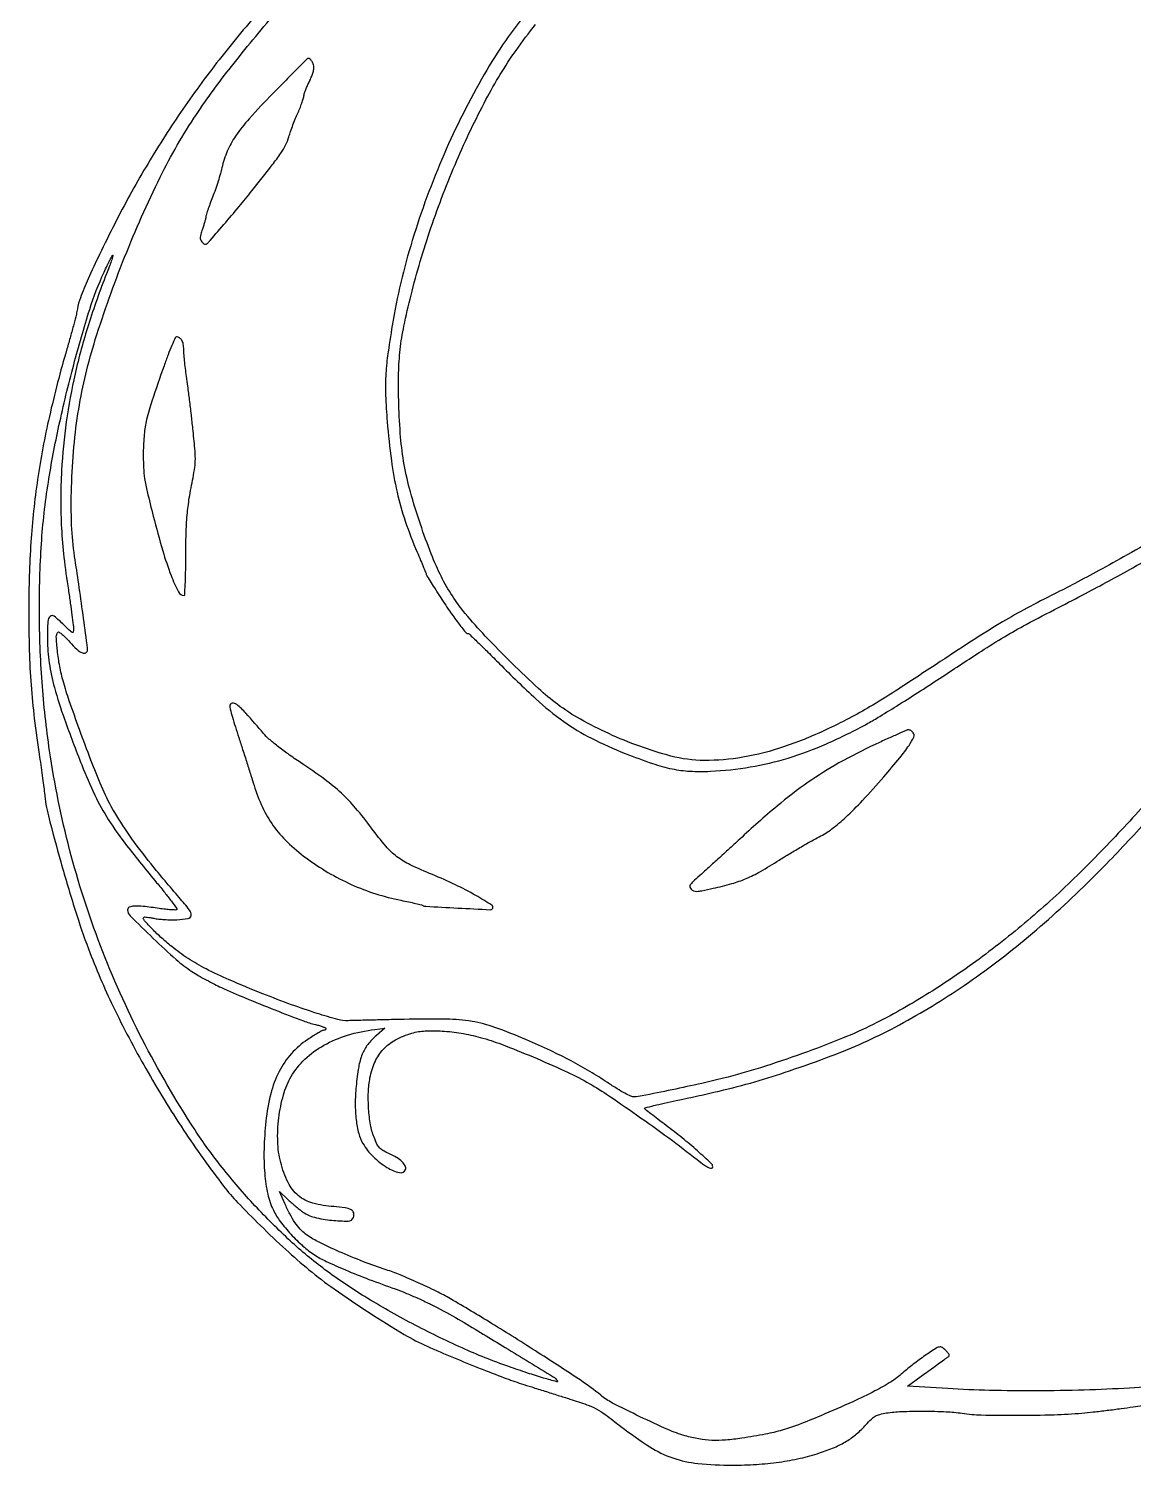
# Model space of a CAD drawing. Extents: x 192 to 1294, y 151 to 1373.
# Drawn here: x 192 to 743, y 196 to 913 of the extents above; entities that cross this region are included whole.
import ezdxf

# ---------------------------------------------------------------- set-up
doc = ezdxf.new("R2010")
doc.units = 0

msp = doc.modelspace()

# ---------------------------------------------------------------- linework, layer by layer
for points in [[(308.410981, 923.5, 0.014205), (286.696325, 897.317681, 0.016082), (267.421769, 870.983017, 0.016373), (250.183957, 843.906225, 0.015904), (234.578142, 815.5, 0.004754), (226.968866, 800.182257, 0.009625), (221.328563, 787.958048, 0.01077), (217.429619, 778.513383, 0.054123), (215.952135, 773, -0.0221), (215.426356, 770.377739, -0.003466), (214.127216, 765.26875, -0.003848), (212.506495, 759.264264, -0.003348), (210.718546, 753, 0.015165), (201.9554, 719.299602, 0.019632), (196.086078, 687.903257, 0.019944), (192.760902, 656.552088, 0.016527), (191.662264, 623, 0.006789), (191.947271, 602.491782, 0.011449), (192.813303, 585.31337, 0.011822), (194.439812, 568.582621, 0.007878), (197.057215, 549.5, -0.00217), (197.852428, 544.156249, -0.002224), (198.594456, 538.85, -0.002153), (199.198049, 534.239755, -0.009364), (199.492744, 531.5, 0.040759), (201.472555, 519.9594, 0.005965), (207.660346, 497.004199, 0.007294), (214.85177, 472.889266, 0.013519), (221.498923, 453.573753, 0.02316), (233.828534, 424.796355, 0.016686), (250.102661, 393.874742, 0.016334), (268.907494, 363.237816, 0.018702), (288.887244, 335.284922, 0.026269), (295.907978, 327.124939, 0.00805), (307.338061, 315.550395, 0.008303), (319.99008, 303.549979, 0.012314), (331.5, 293.500912, 0.020808), (344.046354, 283.933296, 0.008852), (361.583402, 272.135543, 0.008389), (379.041858, 261.245583, 0.031411), (390.512974, 255.300794, 0.004788), (403.542132, 249.703543, 0.004561), (416.888193, 244.263442, 0.004681), (428.923605, 239.615096, 0.012968), (437.5, 236.646021, 0.000219), (442.658289, 235.011262, 0.000111), (449.155148, 232.957006, 0.00011), (455.863244, 230.839226, 0.000165), (461.730289, 228.990515, -0.008149), (470.171334, 226.18179, -0.038792), (474.822448, 224.132194, -0.035856), (479.260881, 221.322906, -0.006304), (487.13481, 215.354706, 0.023371), (501.536679, 205.193126, 0.058349), (513.108314, 199.586845, 0.059153), (525.566908, 196.847584, 0.024569), (542.805322, 196, 0.016192), (554.739976, 196.386601, 0.018637), (566.073916, 197.547075, 0.019733), (576.648772, 199.457882, 0.02441), (586.302323, 202.098795, 0.021536), (593.740236, 204.889192, 0.035934), (599.68777, 207.938903, 0.039423), (604.740703, 211.580309, 0.03382), (609.443805, 216.148722, -0.017257), (612.135353, 218.942176, -0.062059), (614.108585, 220.428285, -0.06725), (616.302873, 221.323206, -0.022657), (619.691308, 222.037082, -0.031851), (627.047734, 222.765203, -0.009725), (638.234501, 222.938916, -0.009937), (649.537446, 222.66992, -0.027065), (657.5, 221.888815, 0.032667), (666.976143, 221.066201, 0.00578), (684.818321, 220.892723, 0.006679), (703.326685, 221.173957, 0.015311), (717.246097, 221.998531, 0.005033), (722.892997, 222.564283, 0.002763), (729.795777, 223.364748, 0.002754), (736.793627, 224.254586, 0.004399), (742.760805, 225.100267, -0.007024), (752.337245, 226.406216, -0.072376)], [(761.858631, 541.023963, -0.011051), (739.657794, 515.90406, -0.011043), (716.363577, 491.783685, -0.018163), (691.788425, 469.144703, -0.018681), (665.858005, 448.57029, -0.01929), (639.367303, 430.6486, -0.023183), (613.115294, 415.968962, -0.019755), (597.728312, 409.023556, -0.009783), (577.710242, 401.375785, -0.009728), (556.760729, 394.29567, -0.014838), (538.299413, 389.051343, -0.007381), (527.482655, 386.491905, -0.003002), (512.689833, 383.314482, -0.001419), (497.74145, 380.241631, -0.041695), (493.886597, 379.790258, -0.112846), (492.194536, 380.118343, -0.018145), (489.151315, 381.597956, -0.016799), (485.260921, 383.838003, -0.008345), (480.476996, 386.922678, 0.013429), (471.628678, 392.501528, 0.01265), (462.317876, 397.714355, 0.011543), (451.976802, 402.863673, 0.007869), (440, 408.257973, 0.015939), (424.303012, 414.447082, 0.044542), (412.862963, 417.425212, 0.038036), (400.109859, 418.57113, 0.009212), (378.925184, 418.468469, 0.000132), (369.002064, 418.234892, 0.000191), (360.234273, 418.022843, 0.000096), (352.79156, 417.838561, 0.003186), (351, 417.78243, -0.07634), (345.978235, 418.360918, -0.0098), (335.547983, 421.435691, -0.010793), (322.811217, 425.767898, -0.007332), (308.5, 431.22191, -0.006563), (291.692344, 438.168095, -0.018164), (280.121711, 443.634369, -0.024486), (271.170638, 448.838532, -0.026405), (263.003032, 454.773537, -0.013958), (257.471363, 459.51952, -0.018572), (252.734926, 464.150617, -0.011721), (249.047682, 468.220893, -0.393055), (249.091511, 469.424844, -0.216404), (249.446005, 469.557938, -0.010237), (250.745624, 469.443869, -0.015283), (252.323771, 469.223754, -0.010247), (254.113206, 468.880282, 0.026431), (256.35464, 468.524811, 0.011327), (259.377018, 468.277092, 0.011171), (262.616624, 468.157867, 0.014459), (265.590154, 468.200902, 0.031409), (271.194189, 468.798219, 0.335168), (272.668949, 470.365446, 0.195614), (271.913395, 473.011471, 0.013055), (266.786699, 479.215537, -0.009675), (252.728378, 495.995898, -0.016975), (241.854405, 510.47755, -0.020437), (233.675141, 523.259429, -0.033275), (227.937414, 534.786421, -0.006951), (222.713208, 547.811964, -0.004469), (217.000389, 563.054371, -0.004287), (211.899065, 577.426149, -0.01465), (208.937031, 586.89384, -0.021155), (207.118121, 594.60626, -0.020886), (205.948281, 602.477665, -0.015212), (205.42856, 609.36201, -0.210059), (206.309808, 611.639681, -0.366841), (206.867449, 611.686821, -0.020294), (208.357251, 610.5319, -0.023552), (210.158504, 608.863514, -0.014133), (212.142647, 606.726475, 0.026492), (215.652757, 603.128402, 0.083005), (218.470905, 601.285385, 0.243334), (220.182845, 601.394845, 0.263227), (221, 602.83948, 0.033849), (220.823854, 605.43845, 0.000515), (218.769321, 620.41047, 0.001575), (216.598139, 635.755986, 0.002183), (214.548061, 649.5, -0.02917), (213.085245, 664.99751, -0.015981), (213.012208, 684.07718, -0.015532), (214.204532, 704.196297, -0.018656), (216.616293, 723, -0.034696), (224.889787, 757.673027, -0.01909), (239.513916, 798.782704, -0.019081), (257.280943, 838.771222, -0.033807), (275.321401, 870, -0.018795), (292.774637, 893.986669, -0.012209), (314.628641, 920.410302, -0.01228)], [(441.466915, 922.5, 0.041155), (418.97279, 890.044053, 0.028673), (398.918747, 850.216623, 0.028045), (383.036936, 807.117494, 0.032957), (373.069834, 764.757168, 0.006656), (370.753362, 749.623508, 0.021494), (369.782411, 739.497557, 0.023696), (369.731963, 729.853115, 0.00952), (370.538494, 716.689132, 0.01303), (372.606361, 697.307419, 0.023342), (375.456815, 681.555529, 0.025342), (379.571159, 667.04941, 0.019159), (385.487267, 651.583701, -0.001482), (387.217092, 647.500322, -0.002338), (388.674385, 643.985752, -0.000557), (389.93207, 640.902228, -0.096841), (390, 640.554785, 0.138362), (390.094597, 640.219483, 0.000688), (391.949525, 637.203055, 0.00305), (394.09259, 633.775744, 0.001918), (396.63668, 629.795608, 0.006833), (401.620965, 622.290611, 0.012255), (405.945363, 616.289497, 0.007375), (409.596797, 611.620231, 0.226868), (410.893382, 611, -0.193022), (411.405706, 610.794566, -0.000824), (415.813565, 606.568399, -0.003823), (420.8006, 601.69717, -0.002381), (426.576433, 595.9137, 0.011773), (444.678799, 578.455815, 0.030994), (458.668382, 567.102084, 0.037033), (472.418099, 558.751949, 0.024333), (489.312879, 551.144745, 0.010972), (502.957431, 546.125747, 0.031329), (512.706971, 543.449536, 0.038368), (521.546647, 542.30679, 0.024666), (531.889904, 542.280506, 0.029924), (551.724775, 544.403141, 0.032336), (570.645566, 548.855035, 0.030393), (589.814262, 555.993788, 0.021435), (610.420201, 566.20643, 0.011458), (616.3403, 569.642678, 0.002835), (625.882809, 575.552415, 0.002898), (636.733201, 582.445496, 0.002901), (647.5, 589.462052, -0.002069), (667.077984, 602.267151, -0.009573), (678.569016, 609.406567, -0.011405), (689.392498, 615.517492, -0.003803), (705.5, 623.976423, 0.002127), (719.04769, 631.033239, 0.003421), (730.528645, 637.176444, 0.003152), (742.565938, 643.822355, 0.001494), (758, 652.531789, -0.011632)], [(756.775451, 659.837398, -0.00161), (739.741627, 650.219893, -0.00283), (725.589446, 642.394304, -0.003398), (713.666816, 635.994164, -0.005685), (703.544399, 630.794982, 0.007521), (689.719191, 623.62964, 0.010518), (677.601133, 616.783657, 0.008851), (664.325127, 608.589588, 0.003579), (646.5, 596.966171, -0.0022), (625.680518, 583.308189, -0.008986), (612.853605, 575.29805, -0.013228), (602.399316, 569.398097, -0.010312), (590.748571, 563.527899, -0.029379), (568.798147, 554.572866, -0.039221), (547.952414, 549.245395, -0.044102), (528.828916, 547.641762, -0.063908), (512.048636, 549.871935, -0.021827), (496.526495, 554.731731, -0.020271), (481.091438, 561.033199, -0.021061), (466.981851, 568.204945, -0.032349), (455.5, 575.679155, -0.025906), (446.039326, 583.543624, -0.008233), (432.769449, 596.201318, -0.008514), (419.485383, 609.750646, -0.016948), (409.527148, 621, -0.028052), (403.044488, 629.805566, -0.028083), (397.590871, 639.27837, -0.023568), (392.508883, 650.686138, -0.011767), (387.11156, 665.544426, -0.013252), (382.143619, 681.696089, -0.023547), (379.041277, 695.262724, -0.023804), (377.24874, 708.960414, -0.013894), (376.342461, 725.5, -0.010799), (376.259721, 740.948894, -0.023811), (377.01257, 752.722993, -0.023559), (378.887696, 764.448441, -0.010356), (382.416914, 779.769706, -0.020412), (392.394715, 813.460507, -0.019141), (405.276772, 846.968916, -0.019968), (419.837859, 877.48332, -0.032301), (434.860465, 902, -0.014136), (444.57044, 914.97121, -0.001661)], [(760.230263, 236.073558, -0.011243), (741, 234.487954, -0.00757), (718.30193, 233.473994, -0.006515), (694.417837, 233.080531, -0.006639), (671.139569, 233.309472, -0.009213), (650.296764, 234.175722), (630.093529, 235.388622), (638.796764, 241.669609, -0.000207), (642.275722, 244.17813, -0.000253), (645.530925, 246.520765, -0.000211), (648.270156, 248.488223, -0.001804), (649.5, 249.364071, 0.02128), (650.717264, 250.304484, 0.214059), (650.988983, 250.868854, 0.178066), (650.773934, 251.506055, 0.014042), (649.595012, 252.888772, 0.028795), (648.776801, 253.69679, 0.031489), (647.894165, 254.379827, 0.03319), (647.072828, 254.860273, 0.116252), (646.479983, 255, 0.145466), (644.493904, 254.409693, 0.00774), (638.966825, 250.682597, 0.012851), (633.065395, 246.339217, 0.015405), (627.750274, 241.943681, -0.040695), (621.955157, 237.624969, -0.019754), (613.931387, 233.03518, -0.014195), (602.820081, 227.644434, -0.005277), (586.910751, 220.677427, -0.008628), (575.822338, 216.184776, -0.022451), (567.657412, 213.453595, -0.022544), (559.299922, 211.471814, -0.008765), (547.585718, 209.458386, -0.01823), (539.427137, 208.505803, -0.030354), (532.511616, 208.373789, -0.032849), (526.032558, 209.071527, -0.026744), (519.229772, 210.638748, -0.034103), (510.645267, 213.753707, -0.007901), (496.685239, 220.190983, -0.006692), (482.949204, 227.017874, -0.054464), (477.100433, 230.878746, 0.026777), (467.265709, 238.181804, 0.003706), (445.945127, 252.082876, 0.004589), (422.645734, 266.729125, 0.007023), (402.157109, 278.954117, 0.016103), (395.013865, 282.780041, 0.008721), (386.002673, 287.045196, 0.008693), (377.009204, 290.924641, 0.019277), (370, 293.493632, -0.014635), (358.690392, 297.520104, -0.011415), (346.645928, 302.52924, -0.010819), (335.945817, 307.548274, -0.04413), (329.822616, 311.289267, -0.051595), (327.125174, 313.750976, -0.032601), (324.501168, 317.112632, -0.028003), (321.948867, 321.355021, -0.018309), (319.469882, 326.5), (316.845038, 332.5), (321.172519, 328.405363, 0.008457), (323.049165, 326.688908, 0.006933), (325.110052, 324.917283, 0.007012), (327.050346, 323.341249, 0.01833), (328.5, 322.280962, 0.08803), (334.275983, 319.706884, 0.034766), (342.87438, 318.194405, 0.029181), (351.074887, 317.814678, 0.307233), (353.690532, 319.635923, 0.155878), (353.817967, 321.863668, 0.207091), (352.586998, 323.44801, 0.091661), (349.543912, 324.453229, 0.018842), (343.892989, 325.011963, -0.051483), (333.44625, 326.738079, -0.10745), (326.170522, 330.532415, -0.106439), (321.084733, 337.032414, -0.049902), (317.383496, 347.105177, -0.055606), (315.914625, 357.429986, -0.038105), (316.458864, 369.264977, -0.038396), (318.769471, 380.729431, -0.061575), (322.637744, 389.91383, -0.073407), (329.483658, 398.587355, -0.06104), (338.959286, 405.556453, -0.055392), (350.748506, 410.562274, -0.04268), (364.437706, 413.416547), (369.375413, 414.013195), (365.161484, 410.406229, 0.050289), (360.854963, 405.89654, 0.070629), (358.089324, 401.075658, 0.053478), (356.308804, 394.715563, 0.017349), (355.027247, 385.019932, 0.023308), (354.589295, 376.288311, 0.03067), (355.050073, 368.327171, 0.034694), (356.340559, 361.562166, 0.068164), (358.439573, 356.512899, 0.066144), (363.544255, 349.965189, 0.056949), (370.428597, 344.591928, 0.074185), (376.612984, 341.970901, 0.381307), (379.652666, 343.537245, 0.213178), (379.556014, 345.336673, 0.082968), (378.035607, 347.381783, 0.057489), (375.252602, 349.502281, 0.029716), (371.360766, 351.512794, -0.022765), (368.350819, 353.015128, -0.081274), (366.670227, 354.348391, -0.075043), (365.433289, 356.203242, -0.017608), (363.965026, 359.645985, -0.049138), (362.238945, 365.889683, -0.025953), (361.278678, 373.878719, -0.025722), (361.143994, 382.142526, -0.038989), (361.954728, 389.281838, -0.057972), (364.510053, 397.347064, -0.083017), (368.664819, 403.575267, -0.08085), (374.71157, 408.22472, -0.052104), (382.904894, 411.592973, -0.059029), (389.432722, 412.700088, -0.027969), (397.980092, 412.650142, -0.026044), (407.477065, 411.564295, -0.024564), (417, 409.484362, -0.025695), (427.58713, 406.028297, -0.007725), (443.313875, 399.703704, -0.007951), (459.067479, 392.787008, -0.020503), (470.139436, 387.154241, -0.019679), (480.000577, 381.095169, -0.00544), (494.996401, 370.809496, -0.005672), (511.054506, 359.262236, -0.007782), (525.215198, 348.489818, 0.010334), (528.876366, 345.734055, 0.046611), (531.18154, 344.379057, 0.147068), (532.440382, 344.193678, 0.372118), (533, 344.841493, 0.209203), (532.228327, 346.605092, 0.004932), (525.391073, 352.798361, 0.011089), (517.676294, 359.349033, 0.011408), (509.75, 365.487772, -0.003472), (505.628997, 368.576028, -0.005553), (502.157812, 371.276512, -0.00153), (499.184961, 373.657669, -0.226878), (499, 374.04431, -0.34368), (499.232887, 374.343104, -0.001373), (503.626562, 375.436573, -0.005792), (508.711177, 376.6249, -0.003517), (514.75, 377.918176, 0.006997), (536.271139, 382.684056, 0.012186), (553.955984, 387.318593, 0.012222), (571.35896, 392.799608, 0.007088), (592, 400.187835, 0.032472), (624.082601, 414.623902, 0.026443), (656.393447, 434.019232, 0.024867), (688.458315, 458.053675, 0.021202), (719.80301, 486.407354, 0.011124), (741.689899, 508.942171, 0.010669), (762.866948, 532.738308, 0.00951)]]:
    msp.add_lwpolyline(points, format="xyb")
for points in [[(313.5, 880.503329, 0.009261), (301.669487, 867.888803, 0.033626), (294.867259, 859.260209, 0.049771), (290.753016, 851.745245, 0.046095), (288.076901, 843.371256, -0.016643), (287.345645, 840.513096, -0.006709), (286.165863, 836.660693, -0.00663), (284.783784, 832.543345, -0.008351), (283.390636, 828.77153, 0.004607), (282.092122, 825.335309, 0.006408), (280.997452, 822.233536, 0.004103), (280.135341, 819.616697, 0.078645), (280.004946, 818.77153, -0.061123), (279.915782, 818.020727, -0.00843), (279.515002, 816.496745, -0.009565), (278.972909, 814.700817, -0.007966), (278.330104, 812.813134, 0.012833), (277.482862, 810.243401, 0.059168), (277.211132, 808.703081, 0.101372), (277.376616, 807.57485, 0.086473), (277.975244, 806.529829, 0.032974), (278.534844, 805.939461, 0.043521), (279.120606, 805.485565, 0.050118), (279.649304, 805.215609, 0.189689), (280.013815, 805.216695, 0.120041), (281.218076, 806.070697, 0.000952), (288.988189, 815.053935, 0.003937), (296.609806, 824.04163, 0.006188), (303, 831.894141, 0.00177), (313.216285, 844.864626, 0.015776), (317.507867, 850.72501, 0.035756), (319.86403, 854.755113, 0.042178), (321.474606, 858.867707, -0.011882), (322.324009, 861.494777, -0.005937), (323.516482, 864.778317, -0.005891), (324.832017, 868.149932, -0.008646), (326.074473, 871.079756, 0.008821), (327.19469, 873.723903, 0.010896), (328.140626, 876.227109, 0.009383), (328.845862, 878.349926, 0.075639), (329, 879.363, -0.076491), (329.146378, 880.314231, -0.013718), (329.734375, 882.015307, -0.014525), (330.542909, 883.986273, -0.012673), (331.5, 886, 0.017074), (332.456945, 888.059987, 0.017348), (333.265625, 890.169684, 0.017408), (333.839639, 892.048339, 0.065525), (334, 893.266756, 0.077482), (333.750901, 894.86457, 0.062445), (333.019177, 896.443205, 0.068763), (332.036501, 897.619217, 0.193525), (331.05, 897.985016, 0.190993), (330.674537, 897.824198, 0.000332), (325.667813, 892.843589, 0.002399), (320.057257, 887.200992, 0.001474)], [(230.472177, 790.500073, 0.016817), (221.448446, 765.028071, 0.020579), (214.81595, 740.654265, 0.021396), (210.40771, 716.666916, 0.021314), (208.058721, 692.359818, 0.012756), (207.642284, 677.599721, 0.014791), (208.020078, 663.550553, 0.014144), (209.253943, 649.026652, 0.010023), (211.424551, 632.812935, -0.002316), (212.410973, 626.219167, -0.003075), (213.243462, 620.212438, -0.002188), (213.887991, 615.172302, -0.030713), (214, 613.350526, -0.042373), (213.867185, 611.786112, -0.478779), (213.394542, 611.522756, -0.095556), (212.464998, 612.125455, -0.003013), (209.215651, 615.287592, 0.024014), (204.398666, 619.5967, 0.369504), (202.335929, 619.542849, 0.202018), (201.181642, 617.079104, 0.009868), (201, 607.876054, 0.037501), (201.868885, 596.307635, 0.029327), (204.477459, 583.98276, 0.020203), (209.4541, 568.317958, 0.006416), (218.105197, 545.39309, 0.01812), (224.661028, 530.305836, 0.030208), (231.378749, 518.198202, 0.024054), (240.529627, 505.244939, 0.007456), (255.497318, 486.66196, -0.004808), (259.540859, 481.695815, -0.007948), (262.847286, 477.416483, -0.002529), (265.5874, 473.71221, -0.369917), (265.549215, 473.215882, -0.209396), (265.030561, 473.01318, -0.006466), (262.689745, 473.137803, -0.011673), (259.882958, 473.389583, -0.007696), (256.66869, 473.803922, 0.007685), (248.734616, 474.826843, 0.038797), (244.273483, 474.984363, 0.090506), (241.855563, 474.436604, 0.300455), (241, 473.141352, 0.19985), (242.243693, 470.154057, 0.004286), (253.83863, 458.838137, 0.01003), (265.268081, 448.305423, 0.037603), (273.035613, 442.408341, 0.011583), (276.29311, 440.406549, 0.006779), (280.280187, 438.153758, 0.006777), (284.332743, 436.006764, 0.011434), (287.794168, 434.331404, 0.008723), (299.613066, 429.18805, 0.004592), (314.461582, 423.191282, 0.00329), (328.706364, 417.697898, 0.033712), (334.75, 415.867449, -0.014041), (336.762109, 415.343433, -0.021911), (338.457812, 414.76892, -0.017672), (339.757899, 414.210307, -0.290164), (340, 413.828252, -0.133667), (339.914027, 413.512403, -0.100488), (339.672317, 413.243299, -0.087412), (339.310754, 413.062226, -0.072605), (338.884483, 413, 0.124174), (338.17155, 412.820171, 0.006371), (336.074357, 411.655583, 0.009822), (333.603108, 410.17661, 0.006942), (330.884567, 408.42326, 0.063933), (322.725257, 401.347438, 0.063945), (316.618667, 392.440363, 0.056608), (312.432273, 381.324222, 0.035538), (309.99725, 367.634815, 0.019112), (309.068482, 353.745589, 0.028251), (309.409471, 341.542268, 0.032801), (310.965408, 331.24727, 0.059371), (313.756819, 323.207543, 0.048007), (317.196944, 317.580443, 0.024986), (322.467605, 311.254199, 0.02478), (328.502324, 305.324035, 0.037883), (334.334925, 300.877337, 0.035095), (340.078308, 297.698639, 0.009207), (349.704091, 293.435594, 0.008783), (361.453998, 288.729793, 0.006654), (374.5, 283.966743, -0.014107), (378.79365, 282.326221, -0.006213), (384.38125, 279.926841, -0.006143), (390.247367, 277.2343, -0.008205), (395.5, 274.638383, -0.01536), (407.503315, 267.985008, -0.002746), (429.450492, 254.759158, -0.000637), (453.418581, 240.093513, -0.117242), (455.469859, 238.048768, -0.681526), (455.139497, 237.607701, -0.004172), (448.541753, 239.482435, -0.00837), (440.52049, 241.980695, -0.005159), (431.165036, 245.174601, -0.020883), (407.866522, 254.509123, -0.01568), (383.042048, 266.629048, -0.015808), (359.34669, 280.106701, -0.023199), (339.5, 293.543891, -0.02581), (322.154578, 307.951941, -0.019316), (304.549255, 325.486715, -0.019161), (288.164373, 344.531502, -0.023743), (274.488438, 363.5, -0.025541), (248.297092, 408.601756, -0.027294), (227.474783, 455.169458, -0.027644), (212.070224, 503.156304, -0.02773), (202.072684, 552.5, -0.017896), (198.331169, 586.794586, -0.017051), (196.971859, 621.827317, -0.017545), (198.002163, 655.703373, -0.022928), (201.445288, 686.5, -0.014391), (206.755809, 714.726124, -0.011156), (214.100233, 745.125038, -0.011104), (222.096591, 772.768957, -0.032503), (229.244231, 791.26477, -0.00421), (230.824521, 794.602699, -0.007191), (232.207221, 797.358964, -0.002206), (233.422436, 799.671863, -0.504203), (233.630343, 799.70299, -0.284339), (233.699438, 799.409668, -0.001967), (232.837333, 796.864932, -0.006724), (231.784601, 793.926573, -0.004156)], [(259.182975, 744.636689, 0.003582), (253.143982, 727.00683, 0.022028), (250.502858, 717.780544, 0.035876), (249.288036, 710.39537, 0.020458), (248.832128, 701.357732, 0.012169), (248.943604, 693.848339, 0.029148), (249.485366, 688.307119, 0.020229), (250.779537, 681.795499, 0.00343), (253.834144, 669.5, 0.008314), (258.558358, 652.228167, 0.0216), (262.697402, 640.017399, 0.022931), (266.355527, 631.733903, 0.284601), (269.154988, 630, 0.397991), (269.497838, 630.324265, 0.002088), (269.757596, 635.360937, 0.007227), (269.951475, 641.252166, 0.00434), (270.019809, 648.25, -0.006441), (270.195289, 660.81218, -0.015541), (270.733287, 670.088884, -0.017464), (271.799598, 678.64871, -0.010435), (273.633581, 688.74292, 0.016303), (274.529562, 694.02614, 0.034444), (274.805683, 698.170452, 0.022364), (274.564331, 703.29609, 0.003609), (273.576457, 713.24292, 0.001996), (272.808753, 720.181112, 0.001638), (271.934807, 727.586612, 0.001654), (271.086774, 734.387492, 0.004381), (270.421651, 739.243418, -0.004988), (269.877428, 743.252865, -0.0051), (269.41761, 747.24289, -0.004956), (269.088098, 750.714775, -0.021182), (269, 752.793418, 0.046178), (268.761863, 755.366408, 0.085186), (268.03452, 757.331227, 0.11556), (266.883872, 758.555021, 0.147581), (265.409138, 759, 0.293397), (264.79235, 758.603982, 0.005054), (263.088972, 754.780777, 0.01105), (261.199109, 750.142732, 0.006913)], [(292, 574.790244, 0.06501), (292.18875, 573.344683, 0.004215), (293.31304, 569.252158, 0.006085), (294.757788, 564.38769, 0.004496), (296.469922, 559.040244, -0.001374), (298.410807, 553.106189, -0.000985), (300.549378, 546.461785, -0.000994), (302.5611, 540.12561, -0.002139), (304.080521, 535.233919, 0.035155), (308.278334, 524.319376, 0.046238), (313.668576, 515.116692, 0.045337), (320.749488, 506.926357, 0.03197), (330.03649, 499.050072, 0.027241), (340.992469, 491.793475, 0.027496), (352.639193, 485.795699, 0.02762), (364.821164, 481.135778, 0.028077), (377.37643, 477.876519, -0.00301), (381.279207, 477.069665, -0.004421), (384.699133, 476.309468, -0.002154), (387.592332, 475.626307, -0.079514), (388.21662, 475.366121, 0.12536), (389.765419, 474.87996, 0.000662), (405.728308, 474.026514, 0.000432), (421.947855, 473.19492, 0.212035), (422.891608, 473.558275, 0.477793), (422.694033, 475.414302, 0.012866), (414.697323, 480.29037, 0.019056), (404.571104, 485.610244, 0.014596), (393.134148, 490.668776, -0.014369), (382.002764, 495.586118, -0.051754), (375.388769, 499.624174, -0.053908), (369.882526, 504.849795, -0.016518), (362.743744, 513.84579, 0.015833), (354.770494, 523.921662, 0.030886), (347.692899, 531.325984, 0.028485), (339.387277, 538.170429, 0.011504), (327.33952, 546.578045, -0.007871), (321.07001, 550.885878, -0.011835), (315.754385, 554.855437, -0.013424), (311.545685, 558.342821, -0.036877), (308.83952, 561.087774, 0.005514), (300.054605, 571.193585, 0.040306), (295.424597, 575.626125, 0.218977), (293.180361, 576.203706, 0.362634)], [(614, 555.625959, 0.018153), (595.981264, 546.402646, 0.025164), (580.606402, 536.769356, 0.022573), (565.089294, 524.845934, 0.011159), (546.444937, 508.406553, -0.000733), (540.651715, 503.079709, -0.000724), (534.818174, 497.747082, -0.00071), (529.696175, 493.091797, -0.00279), (526.517444, 490.243087, 0.006027), (522.984704, 487.035644, 0.06504), (521.756414, 485.552477, 0.202325), (521.579592, 484.474053, 0.138031), (522.195232, 483.376197, 0.111435), (523.46415, 482.574547, 0.096313), (525.025145, 482.339494, 0.039052), (527.579118, 482.649115, 0.004443), (533.271466, 483.848079, 0.015466), (542.55279, 486.192387, 0.031451), (549.640129, 488.709174, 0.02879), (556.739265, 492.241176, 0.010978), (566.211743, 497.934538, -0.004635), (571.546287, 501.233656, -0.003984), (577.216111, 504.606429, -0.004014), (582.412038, 507.585835, -0.011524), (586.081875, 509.541231, 0.04539), (592.417453, 513.488963, 0.025343), (599.381061, 519.338038, 0.018837), (607.671164, 527.654316, 0.007769), (618.285217, 539.5, 0.006305), (626.345262, 549.02143, 0.024942), (630.925601, 555.173511, 0.038063), (633.284184, 559.350592, 0.29044), (633.010484, 561.487368, 0.041981), (632.446789, 562.061027, 0.041392), (631.792657, 562.535474, 0.044555), (631.149103, 562.850899, 0.107297), (630.627555, 562.931267, 0.087217), (629.816658, 562.737226, 0.001273), (625.278094, 560.756981, 0.003447), (620.021901, 558.404317, 0.002263)]]:
    msp.add_lwpolyline(points, format="xyb", close=True)

doc.saveas('drawing.dxf')
